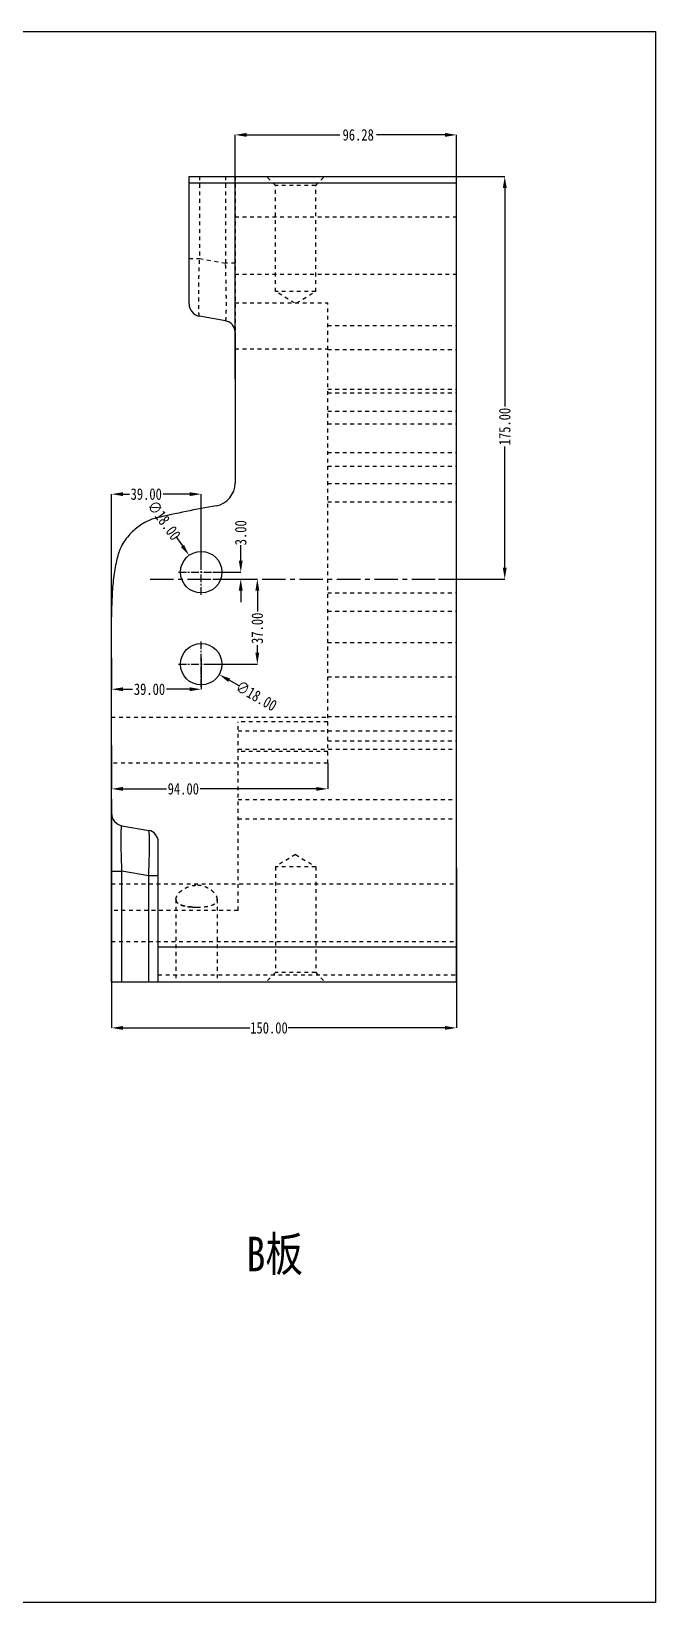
# Model space of a CAD drawing. Header units: millimetres. Extents: x 4 to 4769, y -754 to 1427.
# Drawn here: x 3255 to 3526, y -233 to 450 of the extents above; entities that cross this region are included whole.
import ezdxf

# ---------------------------------------------------------------- set-up
doc = ezdxf.new("R2010")
doc.units = ezdxf.units.MM
doc.header["$LTSCALE"] = 16.335
doc.header["$PDMODE"] = 3
doc.header["$PDSIZE"] = 0.3125
doc.linetypes.add('CENTER', pattern=[0.6, 0.375, -0.075, 0.075, -0.075])
doc.linetypes.add('HIDDEN', pattern=[0.2, 0.1, -0.1])
doc.layers.get('0').update_dxf_attribs({"linetype": 'CONTINUOUS'})
doc.layers.get('Defpoints').update_dxf_attribs({"linetype": 'CONTINUOUS'})
doc.layers.add('DEFAULT_2', color=8, linetype='HIDDEN')
doc.styles.get("Standard").update_dxf_attribs({"font": 'txt', "width": 0.8})
doc.dimstyles.get("Standard").update_dxf_attribs({"dimtxt": 0.15625, "dimasz": 0.1875, "dimexe": 0.125, "dimexo": 0.0625, "dimtad": 0, "dimtih": 1, "dimtoh": 1, "dimdsep": 46, "dimtxsty": 'Standard', "dimcen": 0.09, "dimadec": 0, "dimazin": 0, "dimtp": 0.01, "dimtm": 0.01, "dimtfac": 1, "dimtofl": 0, "dimtmove": 0, "dimatfit": 3, "dimfxl": 0, "dimtolj": 1, "dimarcsym": 0})

# ---------------------------------------------------------------- blocks, each defined once
blk = doc.blocks.new('*D216')
at = {"color": 4, "lineweight": -2, "transparency": 16777216}
for p, q in [((3422.47, 386.89), (3460.57, 386.89)), ((3460.57, 381.89), (3460.57, 286.82)), ((3460.57, 216.89), (3460.57, 269.49)), ((3431.72, 211.89), (3460.57, 211.89))]:
    blk.add_line(p, q, dxfattribs=at)
at = {"color": 4, "transparency": 16777216}
for points in [[(3459.74, 381.89), (3461.41, 381.89), (3460.57, 386.89)], [(3459.74, 216.89), (3461.41, 216.89), (3460.57, 211.89)]]:
    blk.add_solid(points, dxfattribs=at)
at = {"layer": 'Defpoints', "color": 0, "transparency": 16777216}
for p in [(3422.47, 386.89), (3431.72, 211.89), (3460.57, 211.89)]:
    blk.add_point(p, dxfattribs=at)
at = {"color": 6, "transparency": 16777216, "insert": (3460.57, 278.16), "char_height": 5, "attachment_point": 5, "rotation": 90}
blk.add_mtext('\\A1;175.00', dxfattribs=at)
blk = doc.blocks.new('*D217')
at = {"color": 4, "lineweight": -2, "transparency": 16777216}
for p, q in [((3343.34, 298.87), (3343.34, 404.93)), ((3348.34, 404.93), (3388.86, 404.93)), ((3434.62, 404.93), (3404.86, 404.93)), ((3439.62, 361.42), (3439.62, 404.93))]:
    blk.add_line(p, q, dxfattribs=at)
at = {"color": 4, "transparency": 16777216}
for points in [[(3348.34, 405.76), (3348.34, 404.1), (3343.34, 404.93)], [(3434.62, 405.76), (3434.62, 404.1), (3439.62, 404.93)]]:
    blk.add_solid(points, dxfattribs=at)
at = {"layer": 'Defpoints', "color": 0, "transparency": 16777216}
for p in [(3343.34, 404.93), (3439.62, 361.42), (3343.34, 298.87)]:
    blk.add_point(p, dxfattribs=at)
at = {"color": 6, "transparency": 16777216, "insert": (3396.86, 404.93), "char_height": 5, "attachment_point": 5}
blk.add_mtext('\\A1;96.28', dxfattribs=at)
blk = doc.blocks.new('*D218')
at = {"color": 4, "lineweight": -2, "transparency": 16777216}
for p, q in [((3289.62, 116.2), (3289.62, 16.8)), ((3439.62, 86.34), (3439.62, 16.8)), ((3294.62, 16.8), (3349.74, 16.8)), ((3434.62, 16.8), (3366.41, 16.8))]:
    blk.add_line(p, q, dxfattribs=at)
at = {"color": 4, "transparency": 16777216}
for points in [[(3294.62, 17.63), (3294.62, 15.97), (3289.62, 16.8)], [(3434.62, 17.63), (3434.62, 15.97), (3439.62, 16.8)]]:
    blk.add_solid(points, dxfattribs=at)
at = {"layer": 'Defpoints', "color": 0, "transparency": 16777216}
for p in [(3289.62, 116.2), (3439.62, 86.34), (3289.62, 16.8)]:
    blk.add_point(p, dxfattribs=at)
at = {"color": 6, "transparency": 16777216, "insert": (3358.07, 16.8), "char_height": 5, "attachment_point": 5}
blk.add_mtext('\\A1;150.00', dxfattribs=at)
blk = doc.blocks.new('*D219')
at = {"color": 4, "lineweight": -2, "transparency": 16777216}
for p, q in [((3345.79, 219.89), (3345.79, 226.68)), ((3333.7, 214.89), (3345.79, 214.89)), ((3333.7, 211.89), (3345.79, 211.89)), ((3345.79, 206.89), (3345.79, 201.89))]:
    blk.add_line(p, q, dxfattribs=at)
at = {"color": 4, "transparency": 16777216}
for points in [[(3344.96, 219.89), (3346.63, 219.89), (3345.79, 214.89)], [(3344.96, 206.89), (3346.63, 206.89), (3345.79, 211.89)]]:
    blk.add_solid(points, dxfattribs=at)
at = {"layer": 'Defpoints', "color": 0, "transparency": 16777216}
for p in [(3333.7, 214.89), (3333.7, 211.89), (3345.79, 211.89)]:
    blk.add_point(p, dxfattribs=at)
at = {"color": 6, "transparency": 16777216, "insert": (3345.79, 232.01), "char_height": 5, "attachment_point": 5, "rotation": 90}
blk.add_mtext('\\A1;3.00', dxfattribs=at)
blk = doc.blocks.new('*D220')
at = {"color": 4, "lineweight": -2, "transparency": 16777216}
for p, q in [((3333.7, 211.89), (3353.01, 211.89)), ((3353.01, 206.89), (3353.01, 197.81)), ((3353.01, 179.89), (3353.01, 183.15)), ((3331.58, 174.89), (3353.01, 174.89))]:
    blk.add_line(p, q, dxfattribs=at)
at = {"color": 4, "transparency": 16777216}
for points in [[(3352.17, 206.89), (3353.84, 206.89), (3353.01, 211.89)], [(3352.17, 179.89), (3353.84, 179.89), (3353.01, 174.89)]]:
    blk.add_solid(points, dxfattribs=at)
at = {"layer": 'Defpoints', "color": 0, "transparency": 16777216}
for p in [(3333.7, 211.89), (3331.58, 174.89), (3353.01, 174.89)]:
    blk.add_point(p, dxfattribs=at)
at = {"color": 6, "transparency": 16777216, "insert": (3353.01, 190.48), "char_height": 5, "attachment_point": 5, "rotation": 90}
blk.add_mtext('\\A1;37.00', dxfattribs=at)
blk = doc.blocks.new('*D221')
at = {"color": 4, "lineweight": -2, "transparency": 16777216}
for p, q in [((3289.62, 177.55), (3289.62, 163.99)), ((3328.62, 177.55), (3328.62, 163.99)), ((3294.62, 163.99), (3298.8, 163.99)), ((3323.62, 163.99), (3313.46, 163.99))]:
    blk.add_line(p, q, dxfattribs=at)
at = {"color": 4, "transparency": 16777216}
for points in [[(3294.62, 164.82), (3294.62, 163.16), (3289.62, 163.99)], [(3323.62, 164.82), (3323.62, 163.16), (3328.62, 163.99)]]:
    blk.add_solid(points, dxfattribs=at)
at = {"layer": 'Defpoints', "color": 0, "transparency": 16777216}
for p in [(3289.62, 177.55), (3328.62, 177.55), (3289.62, 163.99)]:
    blk.add_point(p, dxfattribs=at)
at = {"color": 6, "transparency": 16777216, "insert": (3306.13, 163.99), "char_height": 5, "attachment_point": 5}
blk.add_mtext('\\A1;39.00', dxfattribs=at)
blk = doc.blocks.new('*D222')
at = {"color": 4, "lineweight": -2, "transparency": 16777216}
for p, q in [((3289.62, 181.03), (3289.62, 248.79)), ((3294.62, 248.79), (3297.37, 248.79)), ((3323.62, 248.79), (3312.04, 248.79)), ((3328.62, 219.3), (3328.62, 248.79))]:
    blk.add_line(p, q, dxfattribs=at)
at = {"color": 4, "transparency": 16777216}
for points in [[(3294.62, 249.62), (3294.62, 247.96), (3289.62, 248.79)], [(3323.62, 249.62), (3323.62, 247.96), (3328.62, 248.79)]]:
    blk.add_solid(points, dxfattribs=at)
at = {"layer": 'Defpoints', "color": 0, "transparency": 16777216}
for p in [(3289.62, 248.79), (3328.62, 219.3), (3289.62, 181.03)]:
    blk.add_point(p, dxfattribs=at)
at = {"color": 6, "transparency": 16777216, "insert": (3304.71, 248.79), "char_height": 5, "attachment_point": 5}
blk.add_mtext('\\A1;39.00', dxfattribs=at)
blk = doc.blocks.new('*D223')
at = {"color": 4, "lineweight": -2, "transparency": 16777216}
blk.add_line((3345.09, 165.41), (3340.76, 167.91), dxfattribs=at)
at = {"color": 4, "transparency": 16777216}
blk.add_solid([(3341.17, 168.63), (3340.34, 167.18), (3336.42, 170.4)], dxfattribs=at)
at = {"layer": 'Defpoints', "color": 0, "transparency": 16777216}
for p in [(3320.82, 179.37), (3336.42, 170.4)]:
    blk.add_point(p, dxfattribs=at)
at = {"color": 6, "transparency": 16777216, "insert": (3352.6, 161.09), "char_height": 5, "attachment_point": 5, "rotation": 330.10275}
blk.add_mtext('\\A1;∅18.00', dxfattribs=at)
blk = doc.blocks.new('*D224')
at = {"color": 4, "lineweight": -2, "transparency": 16777216}
blk.add_line((3317.55, 230.33), (3320.47, 226.27), dxfattribs=at)
at = {"color": 4, "transparency": 16777216}
blk.add_solid([(3321.14, 226.75), (3319.79, 225.78), (3323.38, 222.2)], dxfattribs=at)
at = {"layer": 'Defpoints', "color": 0, "transparency": 16777216}
for p in [(3323.38, 222.2), (3333.86, 207.57)]:
    blk.add_point(p, dxfattribs=at)
at = {"color": 6, "transparency": 16777216, "insert": (3312.51, 237.38), "char_height": 5, "attachment_point": 5, "rotation": 305.61788}
blk.add_mtext('\\A1;∅18.00', dxfattribs=at)
blk = doc.blocks.new('*D274')
at = {"color": 4, "lineweight": -2, "transparency": 16777216}
for p, q in [((3289.62, 139.62), (3289.62, 120.69)), ((3383.62, 131.89), (3383.62, 120.69)), ((3294.62, 120.69), (3313.5, 120.69)), ((3378.62, 120.69), (3328.16, 120.69))]:
    blk.add_line(p, q, dxfattribs=at)
at = {"color": 4, "transparency": 16777216}
for points in [[(3294.62, 121.53), (3294.62, 119.86), (3289.62, 120.69)], [(3378.62, 121.53), (3378.62, 119.86), (3383.62, 120.69)]]:
    blk.add_solid(points, dxfattribs=at)
at = {"layer": 'Defpoints', "color": 0, "transparency": 16777216}
for p in [(3289.62, 139.62), (3383.62, 131.89), (3289.62, 120.69)]:
    blk.add_point(p, dxfattribs=at)
at = {"color": 6, "transparency": 16777216, "insert": (3320.83, 120.69), "char_height": 5, "attachment_point": 5}
blk.add_mtext('\\A1;94.00', dxfattribs=at)

msp = doc.modelspace()

# ---------------------------------------------------------------- linework, layer by layer
at = {"color": 7, "linetype": 'Continuous'}
for p, q in [((3323.34, 331.5), (3323.34, 386.885)), ((3323.34, 386.885), (3439.62, 386.885)), ((3439.62, 383.885), (3323.34, 383.885)), ((3439.62, 36.885), (3439.62, 386.885)), ((3339.208, 324.087), (3327.885, 326.084)), ((3343.34, 319.163), (3343.34, 253.594)), ((3289.62, 36.885), (3289.62, 195.506)), ((3294.165, 104.677), (3305.788, 102.627)), ((3309.92, 36.885), (3309.92, 97.703)), ((3289.62, 84.98), (3294.165, 84.98)), ((3305.788, 82.931), (3294.165, 84.98)), ((3294.165, 36.885), (3294.165, 84.98)), ((3309.92, 82.931), (3305.788, 82.931)), ((3305.788, 36.885), (3305.788, 82.931)), ((3439.62, 51.885), (3309.92, 51.885)), ((3289.62, 36.885), (3439.62, 36.885))]:
    msp.add_line(p, q, dxfattribs=at)
at = {"color": 1, "linetype": 'CENTER', "ltscale": 0.55978}
for p, q in [((3328.62, 204.985), (3328.62, 224.785)), ((3318.72, 214.885), (3338.52, 214.885)), ((3328.62, 164.985), (3328.62, 184.785)), ((3318.72, 174.885), (3338.52, 174.885))]:
    msp.add_line(p, q, dxfattribs=at)
at = {"color": 1, "linetype": 'CENTER', "ltscale": 1.6562}
msp.add_line((3306.48, 211.885), (3439.62, 211.885), dxfattribs=at)
msp.add_lwpolyline([(2815.108, 449.898), (3526.143, 449.898), (3526.143, -232.949), (2815.108, -232.949)], close=True)
at = {"color": 7, "linetype": 'Continuous'}
for centre in [(3328.62, 214.885), (3328.62, 174.885)]:
    msp.add_circle(centre, 9, dxfattribs=at)
for centre, radius, start, end in [((3328.84, 331.5), 5.5, 180, 260), ((3338.34, 319.163), 5, 0, 80), ((3333.34, 253.594), 10, 279.991415, 0), ((3417.98, -226.843), 477.836, 99.991415, 103.167379), ((3295.12, 110.093), 5.5, 180, 260), ((3304.92, 97.703), 5, 0, 80)]:
    msp.add_arc(centre, radius, start, end, dxfattribs=at)
for points, knots in [([(3309.131, 238.43), (3308.259, 238.226), (3306.513, 237.684), (3304.001, 236.471), (3301.57, 234.91), (3299.216, 233.032), (3296.998, 230.782), (3294.961, 228.13), (3293.521, 225.458), (3292.843, 223.663), (3292.615, 222.964)], [0, 0, 0, 0, 0.1140582, 0.2320503, 0.3544316, 0.4815649, 0.6150126, 0.756138, 0.9063698, 1, 1, 1, 1]), ([(3292.615, 222.964), (3292.473, 222.464), (3291.703, 219.615), (3290.59, 214.097), (3289.864, 206.081), (3289.639, 199.8), (3289.62, 196.181), (3289.62, 195.506)], [0, 0, 0, 0, 0.0563337, 0.319616, 0.6080886, 0.9269695, 1, 1, 1, 1]), ([(3294.165, 84.98), (3294.107, 86.267), (3294.003, 88.795), (3293.885, 92.47), (3293.81, 95.859), (3293.785, 98.441), (3293.793, 100.26), (3293.81, 101.405), (3293.84, 102.387), (3293.875, 103.099), (3293.911, 103.58), (3293.939, 103.873), (3293.97, 104.121), (3294.001, 104.321), (3294.039, 104.481), (3294.072, 104.593), (3294.128, 104.683), (3294.165, 104.677)], [0, 0, 0, 0, 0.195595, 0.3841503, 0.5581453, 0.7103202, 0.7761928, 0.8343382, 0.8841994, 0.9253406, 0.9425413, 0.9574592, 0.9700795, 0.9804005, 0.9884383, 0.9942468, 1, 1, 1, 1]), ([(3305.788, 82.931), (3305.842, 84.209), (3305.937, 86.716), (3306.044, 90.356), (3306.102, 93.235), (3306.126, 95.363), (3306.132, 96.789), (3306.127, 98.081), (3306.111, 99.228), (3306.084, 100.219), (3306.047, 101.044), (3306.001, 101.697), (3305.948, 102.169), (3305.892, 102.455), (3305.839, 102.588), (3305.805, 102.624), (3305.788, 102.627)], [0, 0, 0, 0, 0.1943331, 0.381152, 0.5533893, 0.6319323, 0.7043911, 0.7700742, 0.8283508, 0.8786839, 0.9206213, 0.9538098, 0.9780178, 0.9931741, 0.9974856, 1, 1, 1, 1])]:
    msp.add_open_spline(points, degree=3, knots=knots, dxfattribs=at)
at = {"layer": 'DEFAULT_2', "color": 8, "linetype": 'HIDDEN'}
for p, q in [((3327.885, 386.885), (3327.885, 351.196)), ((3339.208, 386.885), (3339.208, 349.2)), ((3343.34, 386.885), (3343.34, 319.163)), ((3360.87, 382.885), (3356.87, 386.885)), ((3360.87, 336.885), (3360.87, 382.885)), ((3378.37, 382.885), (3360.87, 382.885)), ((3378.37, 382.885), (3382.37, 386.885)), ((3378.37, 336.885), (3378.37, 382.885)), ((3343.34, 369.385), (3439.62, 369.385)), ((3323.34, 351.196), (3327.885, 351.196)), ((3327.885, 351.196), (3339.208, 349.2)), ((3343.34, 349.2), (3339.208, 349.2)), ((3343.34, 344.385), (3439.62, 344.385)), ((3378.37, 336.885), (3360.87, 336.885)), ((3369.191, 331.885), (3360.87, 336.885)), ((3370.049, 331.885), (3378.37, 336.885)), ((3343.34, 331.885), (3383.62, 331.885)), ((3383.62, 131.885), (3383.62, 331.885)), ((3383.62, 322.135), (3439.62, 322.135)), ((3343.34, 311.885), (3383.62, 311.885)), ((3383.62, 311.635), (3439.62, 311.635)), ((3383.62, 294.385), (3439.62, 294.385)), ((3383.62, 292.885), (3439.62, 292.885)), ((3383.62, 284.885), (3439.62, 284.885)), ((3383.62, 279.385), (3439.62, 279.385)), ((3383.62, 266.885), (3439.62, 266.885)), ((3383.62, 260.885), (3439.62, 260.885)), ((3383.62, 253.385), (3439.62, 253.385)), ((3383.62, 245.385), (3439.62, 245.385)), ((3383.62, 205.885), (3439.62, 205.885)), ((3383.62, 197.885), (3439.62, 197.885)), ((3383.62, 184.385), (3439.62, 184.385)), ((3383.62, 169.385), (3439.62, 169.385)), ((3289.62, 151.885), (3383.62, 151.885)), ((3383.62, 152.135), (3439.62, 152.135)), ((3383.62, 149.885), (3344.62, 149.885)), ((3344.62, 67.885), (3344.62, 149.885)), ((3344.62, 145.885), (3439.62, 145.885)), ((3344.62, 137.885), (3439.62, 137.885)), ((3383.62, 136.98), (3344.62, 136.98)), ((3383.62, 141.635), (3439.62, 141.635)), ((3383.62, 131.885), (3289.62, 131.885)), ((3344.62, 116.135), (3439.62, 116.135)), ((3344.62, 107.635), (3439.62, 107.635)), ((3369.62, 92.143), (3360.87, 86.885)), ((3369.62, 92.143), (3378.37, 86.885)), ((3378.37, 86.885), (3360.87, 86.885)), ((3360.87, 86.885), (3360.87, 40.885)), ((3378.37, 86.885), (3378.37, 40.885)), ((3289.62, 79.385), (3439.62, 79.385)), ((3317.62, 72.693), (3317.62, 36.885)), ((3335.62, 72.693), (3335.62, 36.885)), ((3344.62, 67.885), (3289.62, 67.885)), ((3289.62, 54.385), (3439.62, 54.385)), ((3309.92, 39.885), (3439.62, 39.885)), ((3360.87, 40.885), (3356.87, 36.885)), ((3378.37, 40.885), (3360.87, 40.885)), ((3378.37, 40.885), (3382.37, 36.885))]:
    msp.add_line(p, q, dxfattribs=at)
for centre, radius, start, end in [((3326.615, 103.311), 34.029, 266.983395, 270.008798), ((3326.641, 102.725), 33.443, 269.964514, 273.044793)]:
    msp.add_arc(centre, radius, start, end, dxfattribs=at)
for points, knots in [([(3327.885, 326.084), (3327.866, 326.087), (3327.828, 326.135), (3327.794, 326.233), (3327.756, 326.391), (3327.705, 326.714), (3327.651, 327.265), (3327.6, 328.094), (3327.56, 329.144), (3327.531, 330.406), (3327.513, 331.868), (3327.507, 333.517), (3327.514, 335.335), (3327.54, 338.049), (3327.604, 341.723), (3327.722, 346.367), (3327.826, 349.566), (3327.885, 351.196)], [0, 0, 0, 0, 0.0022714, 0.0064324, 0.0127901, 0.0214161, 0.0455029, 0.0786161, 0.1205086, 0.1708294, 0.2291238, 0.2948454, 0.3673697, 0.4459904, 0.618422, 0.8054615, 1, 1, 1, 1]), ([(3339.208, 324.087), (3339.223, 324.085), (3339.25, 324.107), (3339.269, 324.146), (3339.296, 324.22), (3339.325, 324.35), (3339.357, 324.551), (3339.386, 324.81), (3339.426, 325.272), (3339.467, 325.994), (3339.504, 327.03), (3339.531, 328.283), (3339.547, 329.743), (3339.552, 331.396), (3339.546, 333.224), (3339.522, 335.959), (3339.464, 339.662), (3339.356, 344.34), (3339.262, 347.56), (3339.208, 349.2)], [0, 0, 0, 0, 0.0017894, 0.0033101, 0.005356, 0.0111178, 0.0191703, 0.0295377, 0.0422217, 0.0744854, 0.1157668, 0.1657402, 0.22396, 0.2898683, 0.3628036, 0.4420143, 0.6159031, 0.8043793, 1, 1, 1, 1]), ([(3317.62, 72.693), (3317.62, 73.356), (3318.069, 74.415), (3319.03, 75.617), (3320.077, 76.568), (3321.383, 77.441), (3322.941, 78.174), (3324.714, 78.675), (3325.977, 78.794), (3326.62, 78.794)], [0, 0, 0, 0, 0.16974, 0.2756961, 0.3959845, 0.530088, 0.6771049, 0.8351241, 1, 1, 1, 1]), ([(3335.62, 72.693), (3335.62, 73.356), (3335.171, 74.415), (3334.21, 75.617), (3333.163, 76.568), (3331.857, 77.441), (3330.299, 78.174), (3328.527, 78.675), (3327.263, 78.794), (3326.62, 78.794)], [0, 0, 0, 0, 0.16974, 0.275696, 0.3959844, 0.5300879, 0.6771049, 0.835124, 1, 1, 1, 1]), ([(3317.62, 72.693), (3317.62, 72.423), (3317.722, 71.862), (3318.232, 71.117), (3319.058, 70.517), (3320.166, 70.047), (3321.528, 69.696), (3323.1, 69.454), (3324.821, 69.313), (3326.012, 69.282), (3326.62, 69.282)], [0, 0, 0, 0, 0.0777963, 0.1589585, 0.2536082, 0.3679357, 0.5033078, 0.6573531, 0.8250861, 1, 1, 1, 1]), ([(3324.824, 69.33), (3324.311, 69.357), (3323.32, 69.434), (3321.907, 69.63), (3320.646, 69.91), (3319.574, 70.278), (3318.712, 70.74), (3318.078, 71.304), (3317.696, 71.97), (3317.62, 72.456), (3317.62, 72.693)], [0, 0, 0, 0, 0.1785966, 0.3451777, 0.4954261, 0.6265612, 0.738196, 0.8330666, 0.9174711, 1, 1, 1, 1]), ([(3326.62, 69.282), (3327.228, 69.282), (3328.419, 69.313), (3330.141, 69.454), (3331.713, 69.696), (3333.075, 70.048), (3334.182, 70.517), (3335.009, 71.117), (3335.519, 71.863), (3335.62, 72.423), (3335.62, 72.693)], [0, 0, 0, 0, 0.1749591, 0.342729, 0.4967795, 0.6321655, 0.7464759, 0.841092, 0.9222274, 1, 1, 1, 1])]:
    msp.add_open_spline(points, degree=3, knots=knots, dxfattribs=at)

# ---------------------------------------------------------------- texts
at = {"insert": (3348.341, -73.96), "char_height": 15, "width": 70.65262, "attachment_point": 1}
msp.add_mtext('{\\fSimSun|b0|i0|c134|p2;B板}', dxfattribs=at)

# ---------------------------------------------------------------- dimensions: what is measured, and where the dimension line sits
for base, p1, p2, picture, middle in [((3343.34, 404.931), (3439.62, 361.421), (3343.34, 298.874), '*D217', (3396.863, 404.931)), ((3289.62, 248.792), (3328.62, 219.299), (3289.62, 181.029), '*D222', (3304.707, 248.792)), ((3289.62, 163.989), (3328.62, 177.551), (3289.62, 177.551), '*D221', (3306.13, 163.989)), ((3289.62, 120.694), (3383.62, 131.885), (3289.62, 139.624), '*D274', (3320.829, 120.694)), ((3289.62, 16.801), (3439.62, 86.343), (3289.62, 116.196), '*D218', (3358.074, 16.801))]:
    dim = msp.add_linear_dim(base=base, p1=p1, p2=p2, dimstyle='Standard', override={"dimtxt": 5, "dimasz": 5, "dimexe": 0, "dimexo": 0, "dimgap": 0, "dimtih": 0, "dimtoh": 0, "dimzin": 0, "dimcen": 0, "dimclrd": 4, "dimclre": 4, "dimclrt": 6, "dimtp": 0, "dimtm": 0, "dimtzin": 0})
    dim.commit()
    dim.dimension.update_dxf_attribs({"geometry": picture, "text_midpoint": middle, "dimtype": 160})
for base, p1, p2, picture, middle in [((3460.572, 211.885), (3422.466, 386.885), (3431.721, 211.885), '*D216', (3460.572, 278.155)), ((3345.794, 211.885), (3333.704, 214.885), (3333.704, 211.885), '*D219', (3345.794, 232.015)), ((3353.006, 174.885), (3333.704, 211.885), (3331.583, 174.885), '*D220', (3353.006, 190.478))]:
    dim = msp.add_linear_dim(base=base, p1=p1, p2=p2, angle=90, dimstyle='Standard', override={"dimtxt": 5, "dimasz": 5, "dimexe": 0, "dimexo": 0, "dimgap": 0, "dimtih": 0, "dimtoh": 0, "dimzin": 0, "dimcen": 0, "dimclrd": 4, "dimclre": 4, "dimclrt": 6, "dimtp": 0, "dimtm": 0, "dimtzin": 0})
    dim.commit()
    dim.dimension.update_dxf_attribs({"geometry": picture, "text_midpoint": middle, "dimtype": 160})
for p1, p2, picture, middle in [((3333.861, 207.569), (3323.379, 222.201), '*D224', (3312.508, 237.376)), ((3320.818, 179.371), (3336.422, 170.399), '*D223', (3352.605, 161.095))]:
    dim = msp.add_diameter_dim_2p(p1=p1, p2=p2, dimstyle='Standard', override={"dimtxt": 5, "dimasz": 5, "dimexe": 0, "dimexo": 0, "dimgap": 0, "dimtih": 0, "dimtoh": 0, "dimzin": 0, "dimcen": 0, "dimclrd": 4, "dimclre": 4, "dimclrt": 6, "dimtp": 0, "dimtm": 0, "dimtzin": 0})
    dim.commit()
    dim.dimension.update_dxf_attribs({"geometry": picture, "text_midpoint": middle})

doc.saveas('drawing.dxf')
